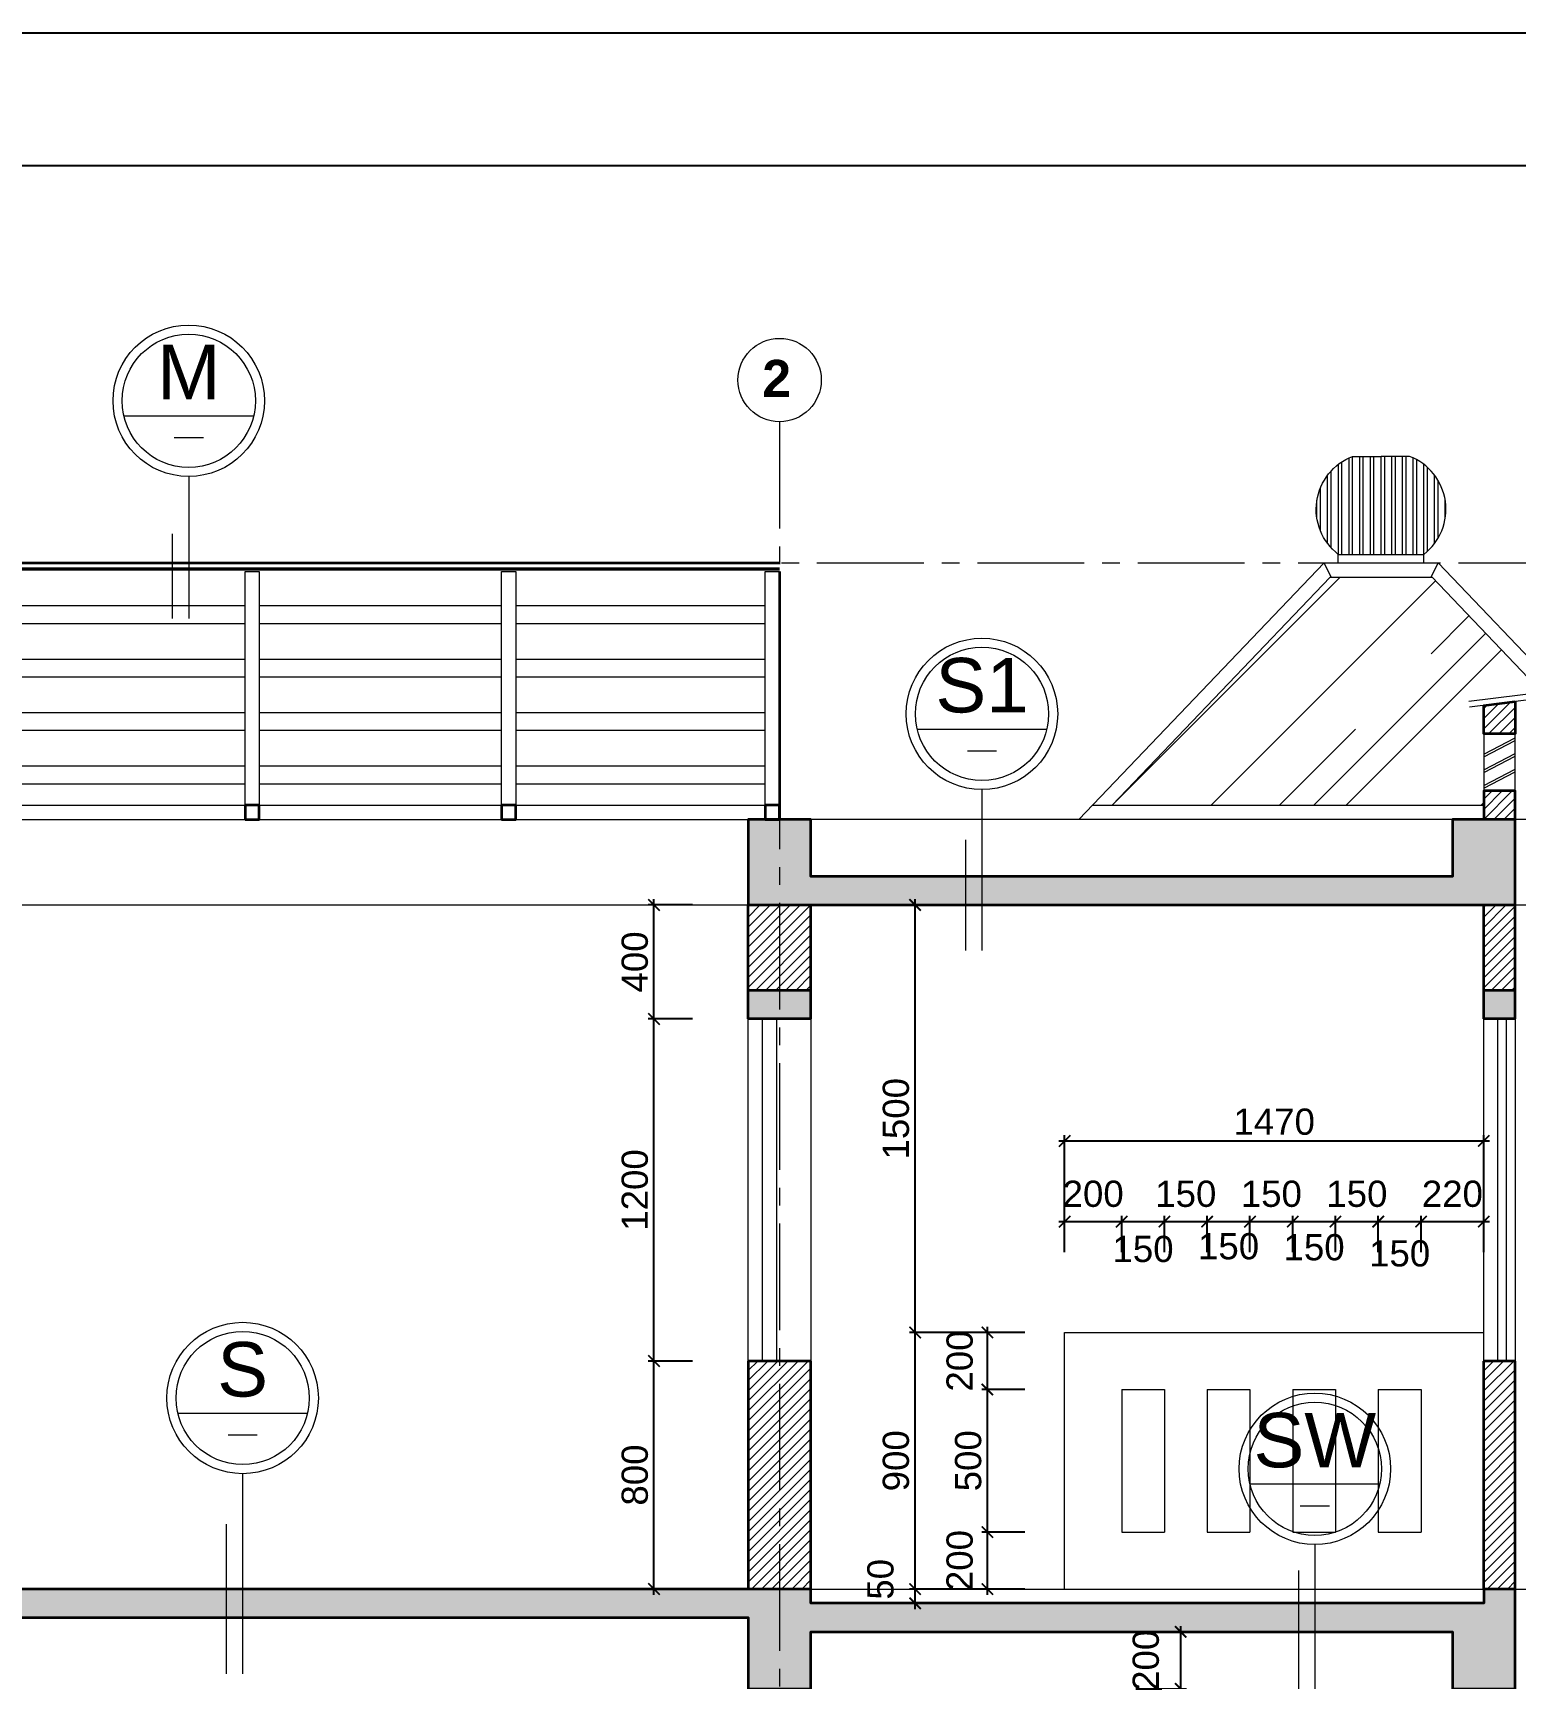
# Model space of a CAD drawing. Header units: millimetres. Extents: x 522695 to 636011, y 461124 to 505319.
# Drawn here: x 624598 to 629798, y 490066 to 495838 of the extents above; entities that cross this region are included whole.
import ezdxf
from ezdxf.enums import TextEntityAlignment as Align

# ---------------------------------------------------------------- set-up
doc = ezdxf.new("R2010")
doc.units = ezdxf.units.MM
doc.header["$LTSCALE"] = 500
doc.header["$MEASUREMENT"] = 0
doc.linetypes.add('CENTER2', pattern=[1.125, 0.75, -0.125, 0.125, -0.125])
doc.layers.get('0').update_dxf_attribs({"linetype": 'CONTINUOUS'})
doc.layers.get('DEFPOINTS').update_dxf_attribs({"color": 250, "linetype": 'CONTINUOUS'})
for name, color, linetype, lineweight in [('DH_CAT', 3, 'CONTINUOUS', 35), ('DH_HATCH', 250, 'CONTINUOUS', 5), ('DH_KTHUOC', 8, 'CONTINUOUS', 5), ('DH_NETMANH', 9, 'CONTINUOUS', 5), ('DH_NOITHAT', 252, 'CONTINUOUS', 9), ('DH_TEXT', 4, 'CONTINUOUS', 13), ('DH_THAY', 4, 'CONTINUOUS', 13), ('DH_TRUC', 251, 'CENTER2', 5)]:
    doc.layers.add(name, color=color, linetype=linetype, lineweight=lineweight)
doc.layers.add('IN', color=5, linetype='CONTINUOUS')
doc.styles.add('arial', font='arial.ttf')
doc.styles.add('DH_ARIAL_B', font='arialbd.ttf')
doc.styles.add('DH_KITHUOC', font='arial.ttf')
doc.dimstyles.new('DH_100s', dxfattribs={"dimtxt": 230, "dimasz": 100, "dimexe": 50, "dimexo": 0, "dimgap": 50, "dimtad": 1, "dimdec": 0, "dimzin": 0, "dimdsep": 46, "dimtxsty": 'DH_KITHUOC', "dimblk1": 'ARCHTICK', "dimblk2": 'ARCHTICK', "dimsah": 1, "dimcen": 90, "dimdle": 50, "dimclrd": 8, "dimclre": 8, "dimclrt": 4, "dimadec": 0, "dimazin": 0, "dimtfac": 100, "dimtdec": 0, "dimtofl": 0, "dimtmove": 2, "dimatfit": 3, "dimldrblk": 'ARCHTICK', "dimfxl": 1, "dimtolj": 2, "dimtzin": 0, "dimarcsym": 0})

# ---------------------------------------------------------------- blocks, each defined once
blk = doc.blocks.new('KHUNGTEN_A3')
at = {"color": 3}
blk.add_lwpolyline([(0, 14850), (21000, 14850), (21000, 0), (0, 0)], close=True, dxfattribs=at)
blk.add_lwpolyline([(379.8, 14704), (20854, 14704), (20854, 146), (379.8, 146)], close=True)
blk = doc.blocks.new('_ARCHTICK')
at = {"color": 0, "linetype": 'ByBlock', "const_width": 0.15}
blk.add_lwpolyline([(-0.5, -0.5), (0.5, 0.5)], dxfattribs=at)
blk = doc.blocks.new('*D812')
at = {"layer": 'DEFPOINTS', "color": 0, "transparency": 16777216}
for p in [(628467, 490228.4), (628624.5, 490228.4), (628467, 490028.4)]:
    blk.add_point(p, dxfattribs=at)
at = {"layer": 'DH_KTHUOC', "color": 8, "lineweight": -2, "transparency": 16777216}
for p, q in [((628467, 490228.4), (628644.5, 490228.4)), ((628624.5, 490008.4), (628624.5, 490248.4)), ((628467, 490028.4), (628644.5, 490028.4))]:
    blk.add_line(p, q, dxfattribs=at)
at = {"layer": 'DH_KTHUOC', "color": 8, "lineweight": -2, "transparency": 16777216, "xscale": 40, "yscale": 40, "zscale": 40}
for p, rotation in [((628624.5, 490228.4), 90), ((628624.5, 490028.4), 270)]:
    blk.add_blockref('_ARCHTICK', p, dxfattribs=dict(at, rotation=rotation))
at = {"layer": 'DH_KTHUOC', "color": 4, "transparency": 16777216, "insert": (628502.6, 490128.4), "char_height": 92, "attachment_point": 5, "rotation": 90, "style": 'DH_KITHUOC'}
blk.add_mtext('\\A2;200', dxfattribs=at)
blk = doc.blocks.new('*D817')
at = {"layer": 'DEFPOINTS', "color": 0, "transparency": 16777216}
for p in [(627693, 490378.4), (628078, 490378.4), (628078, 490328.4)]:
    blk.add_point(p, dxfattribs=at)
at = {"layer": 'DH_KTHUOC', "color": 8, "lineweight": -2, "transparency": 16777216}
for p, q in [((628078, 490378.4), (627673, 490378.4)), ((627693, 490308.4), (627693, 490398.4)), ((628078, 490328.4), (627673, 490328.4))]:
    blk.add_line(p, q, dxfattribs=at)
at = {"layer": 'DH_KTHUOC', "color": 8, "lineweight": -2, "transparency": 16777216, "xscale": 40, "yscale": 40, "zscale": 40}
for p, rotation in [((627693, 490378.4), 90), ((627693, 490328.4), 270)]:
    blk.add_blockref('_ARCHTICK', p, dxfattribs=dict(at, rotation=rotation))
at = {"layer": 'DH_KTHUOC', "color": 4, "transparency": 16777216, "insert": (627571.8, 490412.5), "char_height": 92, "attachment_point": 5, "rotation": 90, "style": 'DH_KITHUOC'}
blk.add_mtext('\\A2;50', dxfattribs=at)
blk = doc.blocks.new('*D818')
at = {"layer": 'DEFPOINTS', "color": 0, "transparency": 16777216}
for p in [(627693, 491278.4), (628078, 491278.4), (628078, 490378.4)]:
    blk.add_point(p, dxfattribs=at)
at = {"layer": 'DH_KTHUOC', "color": 8, "lineweight": -2, "transparency": 16777216}
for p, q in [((627693, 490358.4), (627693, 491298.4)), ((628078, 491278.4), (627673, 491278.4)), ((628078, 490378.4), (627673, 490378.4))]:
    blk.add_line(p, q, dxfattribs=at)
at = {"layer": 'DH_KTHUOC', "color": 8, "lineweight": -2, "transparency": 16777216, "xscale": 40, "yscale": 40, "zscale": 40}
for p, rotation in [((627693, 491278.4), 90), ((627693, 490378.4), 270)]:
    blk.add_blockref('_ARCHTICK', p, dxfattribs=dict(at, rotation=rotation))
at = {"layer": 'DH_KTHUOC', "color": 4, "transparency": 16777216, "insert": (627626, 490828.4), "char_height": 92, "attachment_point": 5, "rotation": 90, "style": 'DH_KITHUOC'}
blk.add_mtext('\\A2;900', dxfattribs=at)
blk = doc.blocks.new('*D819')
at = {"layer": 'DEFPOINTS', "color": 0, "transparency": 16777216}
for p in [(627693, 492778.4), (628078, 492778.4), (628078, 491278.4)]:
    blk.add_point(p, dxfattribs=at)
at = {"layer": 'DH_KTHUOC', "color": 8, "lineweight": -2, "transparency": 16777216}
for p, q in [((627693, 491258.4), (627693, 492798.4)), ((628078, 492778.4), (627673, 492778.4)), ((628078, 491278.4), (627673, 491278.4))]:
    blk.add_line(p, q, dxfattribs=at)
at = {"layer": 'DH_KTHUOC', "color": 8, "lineweight": -2, "transparency": 16777216, "xscale": 40, "yscale": 40, "zscale": 40}
for p, rotation in [((627693, 492778.4), 90), ((627693, 491278.4), 270)]:
    blk.add_blockref('_ARCHTICK', p, dxfattribs=dict(at, rotation=rotation))
at = {"layer": 'DH_KTHUOC', "color": 4, "transparency": 16777216, "insert": (627626, 492028.4), "char_height": 92, "attachment_point": 5, "rotation": 90, "style": 'DH_KITHUOC'}
blk.add_mtext('\\A2;1500', dxfattribs=at)
blk = doc.blocks.new('*D820')
at = {"layer": 'DEFPOINTS', "color": 0, "transparency": 16777216}
for p in [(626777, 491178.4), (626911.5, 491178.4), (626911.5, 490378.4)]:
    blk.add_point(p, dxfattribs=at)
at = {"layer": 'DH_KTHUOC', "color": 8, "lineweight": -2, "transparency": 16777216}
for p, q in [((626911.5, 491178.4), (626757, 491178.4)), ((626777, 490358.4), (626777, 491198.4)), ((626911.5, 490378.4), (626757, 490378.4))]:
    blk.add_line(p, q, dxfattribs=at)
at = {"layer": 'DH_KTHUOC', "color": 8, "lineweight": -2, "transparency": 16777216, "xscale": 40, "yscale": 40, "zscale": 40}
for p, rotation in [((626777, 491178.4), 90), ((626777, 490378.4), 270)]:
    blk.add_blockref('_ARCHTICK', p, dxfattribs=dict(at, rotation=rotation))
at = {"layer": 'DH_KTHUOC', "color": 4, "transparency": 16777216, "insert": (626710, 490778.4), "char_height": 92, "attachment_point": 5, "rotation": 90, "style": 'DH_KITHUOC'}
blk.add_mtext('\\A2;800', dxfattribs=at)
blk = doc.blocks.new('*D821')
at = {"layer": 'DEFPOINTS', "color": 0, "transparency": 16777216}
for p in [(626777, 492378.4), (626911.5, 492378.4), (626911.5, 491178.4)]:
    blk.add_point(p, dxfattribs=at)
at = {"layer": 'DH_KTHUOC', "color": 8, "lineweight": -2, "transparency": 16777216}
for p, q in [((626777, 491158.4), (626777, 492398.4)), ((626911.5, 492378.4), (626757, 492378.4)), ((626911.5, 491178.4), (626757, 491178.4))]:
    blk.add_line(p, q, dxfattribs=at)
at = {"layer": 'DH_KTHUOC', "color": 8, "lineweight": -2, "transparency": 16777216, "xscale": 40, "yscale": 40, "zscale": 40}
for p, rotation in [((626777, 492378.4), 90), ((626777, 491178.4), 270)]:
    blk.add_blockref('_ARCHTICK', p, dxfattribs=dict(at, rotation=rotation))
at = {"layer": 'DH_KTHUOC', "color": 4, "transparency": 16777216, "insert": (626710, 491778.4), "char_height": 92, "attachment_point": 5, "rotation": 90, "style": 'DH_KITHUOC'}
blk.add_mtext('\\A2;1200', dxfattribs=at)
blk = doc.blocks.new('*D822')
at = {"layer": 'DEFPOINTS', "color": 0, "transparency": 16777216}
for p in [(626777, 492778.4), (626911.5, 492778.4), (626911.5, 492378.4)]:
    blk.add_point(p, dxfattribs=at)
at = {"layer": 'DH_KTHUOC', "color": 8, "lineweight": -2, "transparency": 16777216}
for p, q in [((626777, 492358.4), (626777, 492798.4)), ((626911.5, 492778.4), (626757, 492778.4)), ((626911.5, 492378.4), (626757, 492378.4))]:
    blk.add_line(p, q, dxfattribs=at)
at = {"layer": 'DH_KTHUOC', "color": 8, "lineweight": -2, "transparency": 16777216, "xscale": 40, "yscale": 40, "zscale": 40}
for p, rotation in [((626777, 492778.4), 90), ((626777, 492378.4), 270)]:
    blk.add_blockref('_ARCHTICK', p, dxfattribs=dict(at, rotation=rotation))
at = {"layer": 'DH_KTHUOC', "color": 4, "transparency": 16777216, "insert": (626710, 492578.4), "char_height": 92, "attachment_point": 5, "rotation": 90, "style": 'DH_KITHUOC'}
blk.add_mtext('\\A2;400', dxfattribs=at)
blk = doc.blocks.new('*D823')
at = {"layer": 'DEFPOINTS', "color": 0, "transparency": 16777216}
for p in [(627946.5, 490578.4), (628078, 490578.4), (628078, 490378.4)]:
    blk.add_point(p, dxfattribs=at)
at = {"layer": 'DH_KTHUOC', "color": 8, "lineweight": -2, "transparency": 16777216}
for p, q in [((627946.5, 490358.4), (627946.5, 490598.4)), ((628078, 490578.4), (627926.5, 490578.4)), ((628078, 490378.4), (627926.5, 490378.4))]:
    blk.add_line(p, q, dxfattribs=at)
at = {"layer": 'DH_KTHUOC', "color": 8, "lineweight": -2, "transparency": 16777216, "xscale": 40, "yscale": 40, "zscale": 40}
for p, rotation in [((627946.5, 490578.4), 90), ((627946.5, 490378.4), 270)]:
    blk.add_blockref('_ARCHTICK', p, dxfattribs=dict(at, rotation=rotation))
at = {"layer": 'DH_KTHUOC', "color": 4, "transparency": 16777216, "insert": (627849.5, 490478.4), "char_height": 92, "attachment_point": 5, "rotation": 90, "style": 'DH_KITHUOC'}
blk.add_mtext('\\A2;200', dxfattribs=at)
blk = doc.blocks.new('*D824')
at = {"layer": 'DEFPOINTS', "color": 0, "transparency": 16777216}
for p in [(627946.5, 491078.4), (628078, 491078.4), (628078, 490578.4)]:
    blk.add_point(p, dxfattribs=at)
at = {"layer": 'DH_KTHUOC', "color": 8, "lineweight": -2, "transparency": 16777216}
for p, q in [((628078, 491078.4), (627926.5, 491078.4)), ((627946.5, 490558.4), (627946.5, 491098.4)), ((628078, 490578.4), (627926.5, 490578.4))]:
    blk.add_line(p, q, dxfattribs=at)
at = {"layer": 'DH_KTHUOC', "color": 8, "lineweight": -2, "transparency": 16777216, "xscale": 40, "yscale": 40, "zscale": 40}
for p, rotation in [((627946.5, 491078.4), 90), ((627946.5, 490578.4), 270)]:
    blk.add_blockref('_ARCHTICK', p, dxfattribs=dict(at, rotation=rotation))
at = {"layer": 'DH_KTHUOC', "color": 4, "transparency": 16777216, "insert": (627879.5, 490828.4), "char_height": 92, "attachment_point": 5, "rotation": 90, "style": 'DH_KITHUOC'}
blk.add_mtext('\\A2;500', dxfattribs=at)
blk = doc.blocks.new('*D825')
at = {"layer": 'DEFPOINTS', "color": 0, "transparency": 16777216}
for p in [(627946.5, 491278.4), (628078, 491278.4), (628078, 491078.4)]:
    blk.add_point(p, dxfattribs=at)
at = {"layer": 'DH_KTHUOC', "color": 8, "lineweight": -2, "transparency": 16777216}
for p, q in [((627946.5, 491058.4), (627946.5, 491298.4)), ((628078, 491278.4), (627926.5, 491278.4)), ((628078, 491078.4), (627926.5, 491078.4))]:
    blk.add_line(p, q, dxfattribs=at)
at = {"layer": 'DH_KTHUOC', "color": 8, "lineweight": -2, "transparency": 16777216, "xscale": 40, "yscale": 40, "zscale": 40}
for p, rotation in [((627946.5, 491278.4), 90), ((627946.5, 491078.4), 270)]:
    blk.add_blockref('_ARCHTICK', p, dxfattribs=dict(at, rotation=rotation))
at = {"layer": 'DH_KTHUOC', "color": 4, "transparency": 16777216, "insert": (627849.5, 491178.4), "char_height": 92, "attachment_point": 5, "rotation": 90, "style": 'DH_KITHUOC'}
blk.add_mtext('\\A2;200', dxfattribs=at)
blk = doc.blocks.new('*D826')
at = {"layer": 'DEFPOINTS', "color": 0, "transparency": 16777216}
for p in [(629687.5, 491950.5), (628217.5, 491560.5), (629687.5, 491560.5)]:
    blk.add_point(p, dxfattribs=at)
at = {"layer": 'DH_KTHUOC', "color": 8, "lineweight": -2, "transparency": 16777216}
for p, q in [((628197.5, 491950.5), (629707.5, 491950.5)), ((628217.5, 491560.5), (628217.5, 491970.5)), ((629687.5, 491560.5), (629687.5, 491970.5))]:
    blk.add_line(p, q, dxfattribs=at)
at = {"layer": 'DH_KTHUOC', "color": 8, "lineweight": -2, "transparency": 16777216, "xscale": 40, "yscale": 40, "zscale": 40, "rotation": 180}
blk.add_blockref('_ARCHTICK', (628217.5, 491950.5), dxfattribs=at)
at = {"layer": 'DH_KTHUOC', "color": 8, "lineweight": -2, "transparency": 16777216, "xscale": 40, "yscale": 40, "zscale": 40}
blk.add_blockref('_ARCHTICK', (629687.5, 491950.5), dxfattribs=at)
at = {"layer": 'DH_KTHUOC', "color": 4, "transparency": 16777216, "insert": (628952.5, 492017.5), "char_height": 92, "attachment_point": 5, "style": 'DH_KITHUOC'}
blk.add_mtext('\\A2;1470', dxfattribs=at)
blk = doc.blocks.new('*D827')
at = {"layer": 'DEFPOINTS', "color": 0, "transparency": 16777216}
for p in [(628417.5, 491667.5), (628217.5, 491560.5), (628417.5, 491560.5)]:
    blk.add_point(p, dxfattribs=at)
at = {"layer": 'DH_KTHUOC', "color": 8, "lineweight": -2, "transparency": 16777216}
for p, q in [((628197.5, 491667.5), (628437.5, 491667.5)), ((628217.5, 491560.5), (628217.5, 491687.5)), ((628417.5, 491560.5), (628417.5, 491687.5))]:
    blk.add_line(p, q, dxfattribs=at)
at = {"layer": 'DH_KTHUOC', "color": 8, "lineweight": -2, "transparency": 16777216, "xscale": 40, "yscale": 40, "zscale": 40, "rotation": 180}
blk.add_blockref('_ARCHTICK', (628217.5, 491667.5), dxfattribs=at)
at = {"layer": 'DH_KTHUOC', "color": 8, "lineweight": -2, "transparency": 16777216, "xscale": 40, "yscale": 40, "zscale": 40}
blk.add_blockref('_ARCHTICK', (628417.5, 491667.5), dxfattribs=at)
at = {"layer": 'DH_KTHUOC', "color": 4, "transparency": 16777216, "insert": (628317.5, 491764.5), "char_height": 92, "attachment_point": 5, "style": 'DH_KITHUOC'}
blk.add_mtext('\\A2;200', dxfattribs=at)
blk = doc.blocks.new('*D828')
at = {"layer": 'DEFPOINTS', "color": 0, "transparency": 16777216}
for p in [(628567.5, 491667.5), (628417.5, 491560.5), (628567.5, 491560.5)]:
    blk.add_point(p, dxfattribs=at)
at = {"layer": 'DH_KTHUOC', "color": 8, "lineweight": -2, "transparency": 16777216}
for p, q in [((628397.5, 491667.5), (628587.5, 491667.5)), ((628417.5, 491560.5), (628417.5, 491687.5)), ((628567.5, 491560.5), (628567.5, 491687.5))]:
    blk.add_line(p, q, dxfattribs=at)
at = {"layer": 'DH_KTHUOC', "color": 8, "lineweight": -2, "transparency": 16777216, "xscale": 40, "yscale": 40, "zscale": 40, "rotation": 180}
blk.add_blockref('_ARCHTICK', (628417.5, 491667.5), dxfattribs=at)
at = {"layer": 'DH_KTHUOC', "color": 8, "lineweight": -2, "transparency": 16777216, "xscale": 40, "yscale": 40, "zscale": 40}
blk.add_blockref('_ARCHTICK', (628567.5, 491667.5), dxfattribs=at)
at = {"layer": 'DH_KTHUOC', "color": 4, "transparency": 16777216, "insert": (628492.5, 491571), "char_height": 92, "attachment_point": 5, "style": 'DH_KITHUOC'}
blk.add_mtext('\\A2;150', dxfattribs=at)
blk = doc.blocks.new('*D829')
at = {"layer": 'DEFPOINTS', "color": 0, "transparency": 16777216}
for p in [(628717.5, 491667.5), (628567.5, 491560.5), (628717.5, 491560.5)]:
    blk.add_point(p, dxfattribs=at)
at = {"layer": 'DH_KTHUOC', "color": 8, "lineweight": -2, "transparency": 16777216}
for p, q in [((628547.5, 491667.5), (628737.5, 491667.5)), ((628567.5, 491560.5), (628567.5, 491687.5)), ((628717.5, 491560.5), (628717.5, 491687.5))]:
    blk.add_line(p, q, dxfattribs=at)
at = {"layer": 'DH_KTHUOC', "color": 8, "lineweight": -2, "transparency": 16777216, "xscale": 40, "yscale": 40, "zscale": 40, "rotation": 180}
blk.add_blockref('_ARCHTICK', (628567.5, 491667.5), dxfattribs=at)
at = {"layer": 'DH_KTHUOC', "color": 8, "lineweight": -2, "transparency": 16777216, "xscale": 40, "yscale": 40, "zscale": 40}
blk.add_blockref('_ARCHTICK', (628717.5, 491667.5), dxfattribs=at)
at = {"layer": 'DH_KTHUOC', "color": 4, "transparency": 16777216, "insert": (628642.5, 491764.5), "char_height": 92, "attachment_point": 5, "style": 'DH_KITHUOC'}
blk.add_mtext('\\A2;150', dxfattribs=at)
blk = doc.blocks.new('*D830')
at = {"layer": 'DEFPOINTS', "color": 0, "transparency": 16777216}
for p in [(628867.5, 491667.5), (628717.5, 491560.5), (628867.5, 491560.5)]:
    blk.add_point(p, dxfattribs=at)
at = {"layer": 'DH_KTHUOC', "color": 8, "lineweight": -2, "transparency": 16777216}
for p, q in [((628697.5, 491667.5), (628887.5, 491667.5)), ((628717.5, 491560.5), (628717.5, 491687.5)), ((628867.5, 491560.5), (628867.5, 491687.5))]:
    blk.add_line(p, q, dxfattribs=at)
at = {"layer": 'DH_KTHUOC', "color": 8, "lineweight": -2, "transparency": 16777216, "xscale": 40, "yscale": 40, "zscale": 40, "rotation": 180}
blk.add_blockref('_ARCHTICK', (628717.5, 491667.5), dxfattribs=at)
at = {"layer": 'DH_KTHUOC', "color": 8, "lineweight": -2, "transparency": 16777216, "xscale": 40, "yscale": 40, "zscale": 40}
blk.add_blockref('_ARCHTICK', (628867.5, 491667.5), dxfattribs=at)
at = {"layer": 'DH_KTHUOC', "color": 4, "transparency": 16777216, "insert": (628792.5, 491580.5), "char_height": 92, "attachment_point": 5, "style": 'DH_KITHUOC'}
blk.add_mtext('\\A2;150', dxfattribs=at)
blk = doc.blocks.new('*D831')
at = {"layer": 'DEFPOINTS', "color": 0, "transparency": 16777216}
for p in [(629017.5, 491667.5), (628867.5, 491560.5), (629017.5, 491560.5)]:
    blk.add_point(p, dxfattribs=at)
at = {"layer": 'DH_KTHUOC', "color": 8, "lineweight": -2, "transparency": 16777216}
for p, q in [((628847.5, 491667.5), (629037.5, 491667.5)), ((628867.5, 491560.5), (628867.5, 491687.5)), ((629017.5, 491560.5), (629017.5, 491687.5))]:
    blk.add_line(p, q, dxfattribs=at)
at = {"layer": 'DH_KTHUOC', "color": 8, "lineweight": -2, "transparency": 16777216, "xscale": 40, "yscale": 40, "zscale": 40, "rotation": 180}
blk.add_blockref('_ARCHTICK', (628867.5, 491667.5), dxfattribs=at)
at = {"layer": 'DH_KTHUOC', "color": 8, "lineweight": -2, "transparency": 16777216, "xscale": 40, "yscale": 40, "zscale": 40}
blk.add_blockref('_ARCHTICK', (629017.5, 491667.5), dxfattribs=at)
at = {"layer": 'DH_KTHUOC', "color": 4, "transparency": 16777216, "insert": (628942.5, 491764.5), "char_height": 92, "attachment_point": 5, "style": 'DH_KITHUOC'}
blk.add_mtext('\\A2;150', dxfattribs=at)
blk = doc.blocks.new('*D832')
at = {"layer": 'DEFPOINTS', "color": 0, "transparency": 16777216}
for p in [(629167.5, 491667.5), (629017.5, 491560.5), (629167.5, 491560.5)]:
    blk.add_point(p, dxfattribs=at)
at = {"layer": 'DH_KTHUOC', "color": 8, "lineweight": -2, "transparency": 16777216}
for p, q in [((628997.5, 491667.5), (629187.5, 491667.5)), ((629017.5, 491560.5), (629017.5, 491687.5)), ((629167.5, 491560.5), (629167.5, 491687.5))]:
    blk.add_line(p, q, dxfattribs=at)
at = {"layer": 'DH_KTHUOC', "color": 8, "lineweight": -2, "transparency": 16777216, "xscale": 40, "yscale": 40, "zscale": 40, "rotation": 180}
blk.add_blockref('_ARCHTICK', (629017.5, 491667.5), dxfattribs=at)
at = {"layer": 'DH_KTHUOC', "color": 8, "lineweight": -2, "transparency": 16777216, "xscale": 40, "yscale": 40, "zscale": 40}
blk.add_blockref('_ARCHTICK', (629167.5, 491667.5), dxfattribs=at)
at = {"layer": 'DH_KTHUOC', "color": 4, "transparency": 16777216, "insert": (629092.5, 491577), "char_height": 92, "attachment_point": 5, "style": 'DH_KITHUOC'}
blk.add_mtext('\\A2;150', dxfattribs=at)
blk = doc.blocks.new('*D833')
at = {"layer": 'DEFPOINTS', "color": 0, "transparency": 16777216}
for p in [(629317.5, 491667.5), (629167.5, 491560.5), (629317.5, 491560.5)]:
    blk.add_point(p, dxfattribs=at)
at = {"layer": 'DH_KTHUOC', "color": 8, "lineweight": -2, "transparency": 16777216}
for p, q in [((629147.5, 491667.5), (629337.5, 491667.5)), ((629167.5, 491560.5), (629167.5, 491687.5)), ((629317.5, 491560.5), (629317.5, 491687.5))]:
    blk.add_line(p, q, dxfattribs=at)
at = {"layer": 'DH_KTHUOC', "color": 8, "lineweight": -2, "transparency": 16777216, "xscale": 40, "yscale": 40, "zscale": 40, "rotation": 180}
blk.add_blockref('_ARCHTICK', (629167.5, 491667.5), dxfattribs=at)
at = {"layer": 'DH_KTHUOC', "color": 8, "lineweight": -2, "transparency": 16777216, "xscale": 40, "yscale": 40, "zscale": 40}
blk.add_blockref('_ARCHTICK', (629317.5, 491667.5), dxfattribs=at)
at = {"layer": 'DH_KTHUOC', "color": 4, "transparency": 16777216, "insert": (629242.5, 491764.5), "char_height": 92, "attachment_point": 5, "style": 'DH_KITHUOC'}
blk.add_mtext('\\A2;150', dxfattribs=at)
blk = doc.blocks.new('*D834')
at = {"layer": 'DEFPOINTS', "color": 0, "transparency": 16777216}
for p in [(629467.5, 491667.5), (629317.5, 491560.5), (629467.5, 491560.5)]:
    blk.add_point(p, dxfattribs=at)
at = {"layer": 'DH_KTHUOC', "color": 8, "lineweight": -2, "transparency": 16777216}
for p, q in [((629297.5, 491667.5), (629487.5, 491667.5)), ((629317.5, 491560.5), (629317.5, 491687.5)), ((629467.5, 491560.5), (629467.5, 491687.5))]:
    blk.add_line(p, q, dxfattribs=at)
at = {"layer": 'DH_KTHUOC', "color": 8, "lineweight": -2, "transparency": 16777216, "xscale": 40, "yscale": 40, "zscale": 40, "rotation": 180}
blk.add_blockref('_ARCHTICK', (629317.5, 491667.5), dxfattribs=at)
at = {"layer": 'DH_KTHUOC', "color": 8, "lineweight": -2, "transparency": 16777216, "xscale": 40, "yscale": 40, "zscale": 40}
blk.add_blockref('_ARCHTICK', (629467.5, 491667.5), dxfattribs=at)
at = {"layer": 'DH_KTHUOC', "color": 4, "transparency": 16777216, "insert": (629392.5, 491555.5), "char_height": 92, "attachment_point": 5, "style": 'DH_KITHUOC'}
blk.add_mtext('\\A2;150', dxfattribs=at)
blk = doc.blocks.new('*D835')
at = {"layer": 'DEFPOINTS', "color": 0, "transparency": 16777216}
for p in [(629687.5, 491667.5), (629467.5, 491560.5), (629687.5, 491560.5)]:
    blk.add_point(p, dxfattribs=at)
at = {"layer": 'DH_KTHUOC', "color": 8, "lineweight": -2, "transparency": 16777216}
for p, q in [((629447.5, 491667.5), (629707.5, 491667.5)), ((629467.5, 491560.5), (629467.5, 491687.5)), ((629687.5, 491560.5), (629687.5, 491687.5))]:
    blk.add_line(p, q, dxfattribs=at)
at = {"layer": 'DH_KTHUOC', "color": 8, "lineweight": -2, "transparency": 16777216, "xscale": 40, "yscale": 40, "zscale": 40, "rotation": 180}
blk.add_blockref('_ARCHTICK', (629467.5, 491667.5), dxfattribs=at)
at = {"layer": 'DH_KTHUOC', "color": 8, "lineweight": -2, "transparency": 16777216, "xscale": 40, "yscale": 40, "zscale": 40}
blk.add_blockref('_ARCHTICK', (629687.5, 491667.5), dxfattribs=at)
at = {"layer": 'DH_KTHUOC', "color": 4, "transparency": 16777216, "insert": (629577.5, 491764.5), "char_height": 92, "attachment_point": 5, "style": 'DH_KITHUOC'}
blk.add_mtext('\\A2;220', dxfattribs=at)
blk = doc.blocks.new('*U716')
at = {"color": 3}
blk.add_line((-48.3, 128.3), (48.3, 128.3), dxfattribs=at)
for points in [[(-214.2, 200), (214.2, 200)], [(0, 0), (0, -660.2)]]:
    blk.add_lwpolyline(points)
blk.add_lwpolyline([(-54.3, -166.1), (-54.3, -660.2)], dxfattribs=at)
blk.add_circle((0, 250), 250)
at = {"color": 250}
blk.add_circle((0, 250), 220, dxfattribs=at)
at = {"style": 'arial'}
blk.add_attdef('KH-CAT', text='', height=180, dxfattribs=at).set_placement((0, 200.8), align=Align.BOTTOM_CENTER)
blk = doc.blocks.new('*U718')
at = {"color": 3}
blk.add_line((-48.3, 128.3), (48.3, 128.3), dxfattribs=at)
for points in [[(-214.2, 200), (214.2, 200)], [(0, 0), (0, -477.6)]]:
    blk.add_lwpolyline(points)
blk.add_lwpolyline([(-54.3, -86.1), (-54.3, -477.6)], dxfattribs=at)
blk.add_circle((0, 250), 250)
at = {"color": 250}
blk.add_circle((0, 250), 220, dxfattribs=at)
at = {"style": 'arial'}
blk.add_attdef('KH-CAT', text='', height=180, dxfattribs=at).set_placement((0, 200.8), align=Align.BOTTOM_CENTER)
blk = doc.blocks.new('*U845')
at = {"color": 3}
blk.add_line((-48.3, 128.3), (48.3, 128.3), dxfattribs=at)
for points in [[(-214.2, 200), (214.2, 200)], [(0, 0), (0, -469.2)]]:
    blk.add_lwpolyline(points)
blk.add_lwpolyline([(-54.3, -189.2), (-54.3, -469.2)], dxfattribs=at)
blk.add_circle((0, 250), 250)
at = {"color": 250}
blk.add_circle((0, 250), 220, dxfattribs=at)
at = {"style": 'arial'}
blk.add_attdef('KH-CAT', text='', height=180, dxfattribs=at).set_placement((0, 200.8), align=Align.BOTTOM_CENTER)
blk = doc.blocks.new('*U721')
at = {"color": 3}
blk.add_line((-48.3, 128.3), (48.3, 128.3), dxfattribs=at)
for points in [[(-214.2, 200), (214.2, 200)], [(0, 0), (0, -530.8)]]:
    blk.add_lwpolyline(points)
blk.add_lwpolyline([(-54.3, -166.1), (-54.3, -530.8)], dxfattribs=at)
blk.add_circle((0, 250), 250)
at = {"color": 250}
blk.add_circle((0, 250), 220, dxfattribs=at)
at = {"style": 'arial'}
blk.add_attdef('KH-CAT', text='', height=180, dxfattribs=at).set_placement((0, 200.8), align=Align.BOTTOM_CENTER)

msp = doc.modelspace()

# ---------------------------------------------------------------- hatches: boundary and pattern name
at = {"layer": 'DH_HATCH'}
h = msp.add_hatch(dxfattribs=at)
h.set_pattern_fill('ANSI32', color=256, scale=100, angle=135, style=0)
h.set_pattern_definition([(90, (629477.542, 494008.39), (-37.5, 2e-14), []), (90, (629490.042, 494020.89), (-37.5, 2e-14), [])])
h.paths.add_polyline_path([(629427.5, 494352), (629327.5, 494352), (629227.5, 494352, 0.585197), (629177.5, 494008.4), (629477.5, 494008.4, 0.585197)])
h = msp.add_hatch(dxfattribs=at)
h.set_pattern_fill('ANSI32', color=256, scale=500, angle=315, style=0)
h.set_pattern_definition([(0, (622577.9, 493078.39), (6e-14, 187.5), []), (0, (622640.4, 493015.89), (6e-14, 187.5), [])])
h.paths.add_polyline_path([(623517.5, 493435.9), (622577.9, 493165.5), (622577.9, 493078.4), (623517.5, 493078.4)])
h.paths.add_polyline_path([(624442.5, 493948.4), (624492.5, 493948.4), (624492.5, 493078.4), (625342.5, 493078.4), (625342.5, 493948.4), (625392.5, 493948.4), (625392.5, 493078.4), (626242.5, 493078.4), (626242.5, 493948.4), (626292.5, 493948.4), (626292.5, 493078.4), (627107.5, 493078.4), (627167.5, 493078.4), (627167.5, 493948.4), (627217.5, 493948.4), (627217.5, 493958.4), (623517.5, 493958.4), (623517.5, 493948.4), (623567.5, 493948.4), (623567.5, 493078.4), (624442.5, 493078.4)])
h = msp.add_hatch(dxfattribs=at)
h.set_pattern_fill('AR-RROOF', color=256, scale=500, angle=45, style=0)
h.set_pattern_definition([(45, (628384.5, 493128.4), (424.26, 1131.37), [7500, -1000, 2500, -500]), (45, (628677.9, 493775.4), (-823.78, 116.67), [1500, -165, 3000, -375]), (45, (628260.73, 493605.7), (1601.6, 2075.36), [4000, -700, 2000, -500])])
h.paths.add_polyline_path([(629687.5, 493128.4), (629687.5, 493378.4), (629797.5, 493378.4), (629797.5, 493492), (629909.9, 493505.8), (629506.2, 493928.4), (629148.9, 493928.4), (628384.5, 493128.4)])
h = msp.add_hatch(dxfattribs=at)
h.set_pattern_fill('ANSI31', color=256, scale=200, style=0)
h.set_pattern_definition([(45, (629687.542, 493078.389), (-17.6777, 17.6777), [])])
h.paths.add_polyline_path([(629797.5, 493492), (629687.5, 493478.4), (629687.5, 493378.4), (629797.5, 493378.4)])
h.paths.add_polyline_path([(629797.5, 493178.4), (629687.5, 493178.4), (629687.5, 493078.4), (629797.5, 493078.4)])
h.paths.add_polyline_path([(630497.5, 493578.4), (630387.5, 493564.8), (630387.5, 493378.4), (630497.5, 493378.4)])
h.paths.add_polyline_path([(630497.5, 493178.4), (630387.5, 493178.4), (630387.5, 493078.4), (630497.5, 493078.4)])
h = msp.add_hatch(dxfattribs=at)
h.set_pattern_fill('CHAU-01', color=256, scale=10, style=0, pattern_type=2)
h.set_pattern_definition([(50, (627107.54, 492778.39), (71.726, -6.2752), [7.5, -82.5]), (355, (627107.54, 492778.39), (-13.8751, 75.2192), [6, -66]), (100.4514, (627113.52, 492777.866), (57.851, 68.944), [6.374, -70.1142]), (46.1842, (627107.54, 492798.39), (106.724, -16.552), [11.25, -123.75]), (96.6356, (627116.44, 492797.01), (93.4663, 97.4118), [9.561, -105.1713]), (351.1842, (627107.54, 492798.39), (93.4662, 97.412), [9, -99]), (21, (627117.54, 492793.39), (59.6907, -40.2619), [7.5, -82.5]), (326, (627117.54, 492793.39), (24.3315, 72.515), [6, -66]), (71.4514, (627122.52, 492790.034), (84.0223, 32.253), [6.374, -70.1142]), (37.5, (627107.542, 492778.389), (1.21599, 33.28939), [0, -65.2, 0, -67, 0, -66.25]), (7.5, (627107.542, 492778.39), (26.30695, 39.44117), [0, -38.2, 0, -63.7, 0, -25.25]), (327.5, (627085.242, 492778.39), (53.38224, -2.25549), [0, -25, 0, -78, 0, -103.5]), (317.5, (627075.242, 492778.39), (58.3186, 10.0105), [0, -32.5, 0, -51.8, 0, -73.5]), (45, (627107.542, 492778.39), (-30.05204, 30.05204), []), (45, (627107.542, 492790.64), (-30.05204, 30.05204), [])])
h.paths.add_polyline_path([(629797.5, 492778.4), (629797.5, 493078.4), (629577.5, 493078.4), (629577.5, 492878.4), (627327.5, 492878.4), (627327.5, 493078.4), (627107.5, 493078.4), (627107.5, 492778.4)])
h.paths.add_polyline_path([(630387.5, 492778.4), (630607.5, 492778.4), (630607.5, 493078.4), (630387.5, 493078.4)])
h = msp.add_hatch(dxfattribs=at)
h.set_pattern_fill('ANSI31', color=256, scale=200, style=0)
h.set_pattern_definition([(45, (622557.902, 490378.389), (-17.67767, 17.67767), [])])
h.paths.add_polyline_path([(622777.9, 491278.4), (622557.9, 491278.4), (622557.9, 491078.4), (622777.9, 491078.4)])
h.paths.add_polyline_path([(622777.9, 490678.4), (622557.9, 490678.4), (622557.9, 490378.4), (622777.9, 490378.4)])
h.paths.add_polyline_path([(627217.5, 491178.4), (627107.5, 491178.4), (627107.5, 490378.4), (627217.5, 490378.4)])
h.paths.add_polyline_path([(627327.5, 491178.4), (627217.5, 491178.4), (627217.5, 490378.4), (627327.5, 490378.4)])
h.paths.add_polyline_path([(627327.5, 492778.4), (627217.5, 492778.4), (627217.5, 492478.4), (627327.5, 492478.4)])
h.paths.add_polyline_path([(627217.5, 492778.4), (627107.5, 492778.4), (627107.5, 492478.4), (627217.5, 492478.4)])
h.paths.add_polyline_path([(629797.5, 492778.4), (629687.5, 492778.4), (629687.5, 492478.4), (629797.5, 492478.4)])
h.paths.add_polyline_path([(629797.5, 491178.4), (629687.5, 491178.4), (629687.5, 490378.4), (629797.5, 490378.4)])
h.paths.add_polyline_path([(630607.5, 492778.4), (630497.5, 492778.4), (630497.5, 490378.4), (630607.5, 490378.4)])
h = msp.add_hatch(dxfattribs=at)
h.set_pattern_fill('CHAU-01', color=256, scale=10, style=0, pattern_type=2)
h.set_pattern_definition([(50, (636900.906, 479174.38), (71.72602, -6.27521), [7.5, -82.5]), (355, (636900.906, 479174.38), (-13.87513, 75.2192), [6, -66]), (100.4514, (636906.88, 479173.86), (57.85094, 68.94395), [6.37402, -70.1142]), (46.1842, (636900.91, 479194.38), (106.7241, -16.5519), [11.25, -123.75]), (96.6356, (636909.8, 479193), (93.4663, 97.4118), [9.561, -105.1713]), (351.1842, (636900.91, 479194.38), (93.4662, 97.41186), [9, -99]), (21, (636910.906, 479189.38), (59.6907, -40.26189), [7.5, -82.5]), (326, (636910.906, 479189.38), (24.33153, 72.515), [6, -66]), (71.4514, (636915.88, 479186.03), (84.02226, 32.25305), [6.37402, -70.1142]), (37.5, (636900.906, 479174.382), (1.215986, 33.289385), [0, -65.2, 0, -67, 0, -66.25]), (7.5, (636900.906, 479174.382), (26.30695, 39.44117), [0, -38.2, 0, -63.7, 0, -25.25]), (327.5, (636878.606, 479174.382), (53.382244, -2.255487), [0, -25, 0, -78, 0, -103.5]), (317.5, (636868.606, 479174.38), (58.31862, 10.0105), [0, -32.5, 0, -51.8, 0, -73.5]), (45, (636900.906, 479174.382), (-30.05204, 30.05204), []), (45, (636900.906, 479186.632), (-30.05204, 30.05204), [])])
h.paths.add_polyline_path([(627217.5, 492478.4), (627107.5, 492478.4), (627107.5, 492378.4), (627217.5, 492378.4)])
h.paths.add_polyline_path([(627327.5, 492478.4), (627217.5, 492478.4), (627217.5, 492378.4), (627327.5, 492378.4)])
h.paths.add_polyline_path([(629797.5, 492478.4), (629687.5, 492478.4), (629687.5, 492378.4), (629797.5, 492378.4)])
h = msp.add_hatch(dxfattribs=at)
h.set_pattern_fill('CHAU-01', color=256, scale=10, style=0, pattern_type=2)
h.set_pattern_definition([(50, (622557.9, 490028.39), (71.726, -6.2752), [7.5, -82.5]), (355, (622557.9, 490028.39), (-13.8751, 75.2192), [6, -66]), (100.4514, (622563.88, 490027.866), (57.85094, 68.94395), [6.374, -70.1142]), (46.1842, (622557.9, 490048.39), (106.7241, -16.5519), [11.25, -123.75]), (96.6356, (622566.8, 490047.01), (93.4663, 97.4118), [9.561, -105.1713]), (351.1842, (622557.9, 490048.39), (93.4662, 97.4119), [9, -99]), (21, (622567.9, 490043.39), (59.6907, -40.2619), [7.5, -82.5]), (326, (622567.9, 490043.39), (24.3315, 72.515), [6, -66]), (71.4514, (622572.876, 490040.034), (84.02226, 32.25305), [6.374, -70.1142]), (37.5, (622557.902, 490028.389), (1.215986, 33.289385), [0, -65.2, 0, -67, 0, -66.25]), (7.5, (622557.902, 490028.39), (26.30695, 39.44117), [0, -38.2, 0, -63.7, 0, -25.25]), (327.5, (622535.602, 490028.39), (53.38224, -2.25549), [0, -25, 0, -78, 0, -103.5]), (317.5, (622525.6, 490028.39), (58.31862, 10.0105), [0, -32.5, 0, -51.8, 0, -73.5]), (45, (622557.9, 490028.39), (-30.05204, 30.05204), []), (45, (622557.9, 490040.64), (-30.05204, 30.05204), [])])
h.paths.add_polyline_path([(622557.9, 490378.4), (622557.9, 490028.4), (622777.9, 490028.4), (622777.9, 490278.4), (623407.5, 490278.4), (623407.5, 490028.4), (623627.5, 490028.4), (623627.5, 490278.4), (627107.5, 490278.4), (627107.5, 490028.4), (627327.5, 490028.4), (627327.5, 490228.4), (629577.5, 490228.4), (629577.5, 490028.4), (629797.5, 490028.4), (629797.5, 490378.4), (629687.5, 490378.4), (629687.5, 490328.4), (627327.5, 490328.4), (627327.5, 490378.4)])
h.paths.add_polyline_path([(630387.5, 490378.4), (630607.5, 490378.4), (630607.5, 490028.4), (630387.5, 490028.4)])

# ---------------------------------------------------------------- linework, layer by layer
at = {"layer": 'DH_CAT'}
for p, q in [((627327.5, 492378.4), (627327.5, 492778.4)), ((627327.5, 492478.4), (627107.5, 492478.4)), ((629797.5, 492478.4), (629687.5, 492478.4)), ((627327.5, 492378.4), (627107.5, 492378.4)), ((629797.5, 492378.4), (629687.5, 492378.4)), ((627327.5, 491178.4), (627107.5, 491178.4)), ((627327.5, 490378.4), (627327.5, 491178.4)), ((629797.5, 491178.4), (629687.5, 491178.4))]:
    msp.add_line(p, q, dxfattribs=at)
for points in [[(623517.5, 493457), (623517.5, 493978.4), (627217.5, 493978.4)], [(623517.5, 493958.4), (627217.5, 493958.4)], [(627217.5, 493948.4), (627217.5, 493078.4)], [(629797.5, 493078.4), (629797.5, 493178.4), (629687.5, 493178.4), (629687.5, 493078.4)], [(627107.5, 492378.4), (627107.5, 492778.4)], [(629687.5, 492378.4), (629687.5, 492778.4)], [(629797.5, 492378.4), (629797.5, 492778.4)], [(627107.5, 491178.4), (627107.5, 490378.4)], [(629687.5, 490378.4), (629687.5, 491178.4)], [(629797.5, 490378.4), (629797.5, 491178.4)]]:
    msp.add_lwpolyline(points, dxfattribs=at)
for points in [[(629797.5, 493492), (629797.5, 493378.4), (629687.5, 493378.4), (629687.5, 493478.4)], [(625342.5, 493078.4), (625392.5, 493078.4), (625392.5, 493128.4), (625342.5, 493128.4)], [(626242.5, 493078.4), (626292.5, 493078.4), (626292.5, 493128.4), (626242.5, 493128.4)], [(629797.5, 492778.4), (629797.5, 493078.4), (629577.5, 493078.4), (629577.5, 492878.4), (627327.5, 492878.4), (627327.5, 493078.4), (627107.5, 493078.4), (627107.5, 492778.4), (629797.5, 492778.4)], [(627167.5, 493078.4), (627217.5, 493078.4), (627217.5, 493128.4), (627167.5, 493128.4)], [(622557.9, 490378.4), (622557.9, 490028.4), (622777.9, 490028.4), (622777.9, 490278.4), (623407.5, 490278.4), (623407.5, 490028.4), (623627.5, 490028.4), (623627.5, 490278.4), (627107.5, 490278.4), (627107.5, 490028.4), (627327.5, 490028.4), (627327.5, 490228.4), (629577.5, 490228.4), (629577.5, 490028.4), (629797.5, 490028.4), (629797.5, 490378.4), (629687.5, 490378.4), (629687.5, 490328.4), (627327.5, 490328.4), (627327.5, 490378.4)], [(622557.9, 490378.4), (622557.9, 490028.4), (622777.9, 490028.4), (622777.9, 490278.4), (623407.5, 490278.4), (623407.5, 490028.4), (623627.5, 490028.4), (623627.5, 490278.4), (627107.5, 490278.4), (627107.5, 490028.4), (627327.5, 490028.4), (627327.5, 490228.4), (629577.5, 490228.4), (629577.5, 490028.4), (629797.5, 490028.4), (629797.5, 490378.4), (629687.5, 490378.4), (629687.5, 490328.4), (627327.5, 490328.4), (627327.5, 490378.4)]]:
    msp.add_lwpolyline(points, close=True, dxfattribs=at)
at = {"layer": 'DH_NETMANH'}
for points in [[(629177.5, 493978.4), (629177.5, 494008.4, -0.585197), (629227.5, 494352), (629327.5, 494352)], [(629477.5, 493978.4), (629477.5, 494008.4, 0.585197), (629427.5, 494352), (629327.5, 494352)]]:
    msp.add_lwpolyline(points, format="xyb", dxfattribs=at)
for points in [[(629177.5, 494008.4), (629477.5, 494008.4)], [(628267.5, 493078.4), (629127.5, 493978.4), (629527.5, 493978.4), (629954.6, 493531.5)], [(629151.9, 493928.4), (629127.5, 493978.4)], [(629503.2, 493928.4), (629527.5, 493978.4)], [(628384.5, 493128.4), (629148.9, 493928.4), (629506.2, 493928.4), (629892.7, 493523.9)], [(630547.5, 493584.6), (629637.5, 493472.2)], [(629687.5, 493298.5), (629797.5, 493355.4)], [(629687.5, 493243.5), (629797.5, 493300.4)], [(629687.5, 493188.5), (629797.5, 493245.4)], [(622557.9, 493078.4), (627107.5, 493078.4)], [(624492.5, 493128.4), (625342.5, 493128.4)], [(625392.5, 493128.4), (626242.5, 493128.4)], [(626292.5, 493128.4), (627167.5, 493128.4)], [(630387.5, 493078.4), (627327.5, 493078.4)], [(628315.3, 493128.4), (629687.5, 493128.4)], [(627107.5, 491178.4), (627107.5, 492378.4)], [(627327.5, 492378.4), (627327.5, 491178.4)], [(629687.5, 491178.4), (629687.5, 492378.4)], [(629797.5, 492378.4), (629797.5, 491178.4)], [(628217.5, 490378.4), (628217.5, 491278.4), (629687.5, 491278.4)], [(628417.5, 491078.4), (628567.5, 491078.4)], [(628417.5, 491078.4), (628417.5, 490578.4)], [(628567.5, 491078.4), (628567.5, 490578.4)], [(628717.5, 491078.4), (628867.5, 491078.4)], [(628717.5, 491078.4), (628717.5, 490578.4)], [(628867.5, 491078.4), (628867.5, 490578.4)], [(629017.5, 491078.4), (629167.5, 491078.4)], [(629017.5, 491078.4), (629017.5, 490578.4)], [(629167.5, 491078.4), (629167.5, 490578.4)], [(629317.5, 491078.4), (629467.5, 491078.4)], [(629317.5, 491078.4), (629317.5, 490578.4)], [(629467.5, 491078.4), (629467.5, 490578.4)], [(628417.5, 490578.4), (628567.5, 490578.4)], [(628717.5, 490578.4), (628867.5, 490578.4)], [(629017.5, 490578.4), (629167.5, 490578.4)], [(629317.5, 490578.4), (629467.5, 490578.4)], [(627327.5, 490378.4), (629687.5, 490378.4)]]:
    msp.add_lwpolyline(points, dxfattribs=at)
at = {"layer": 'DH_NOITHAT'}
for points in [[(623627.5, 490378.4), (623627.5, 492778.4), (627107.5, 492778.4)], [(627157.5, 491178.4), (627157.5, 492378.4)], [(627207.5, 491178.4), (627207.5, 492378.4)], [(629737.5, 491178.4), (629737.5, 492378.4)], [(629767.5, 491178.4), (629767.5, 492378.4)]]:
    msp.add_lwpolyline(points, dxfattribs=at)
at = {"layer": 'DH_TEXT'}
for points in [[(625342.5, 493078.4), (625342.5, 493948.4), (625392.5, 493948.4), (625392.5, 493078.4)], [(626242.5, 493078.4), (626242.5, 493948.4), (626292.5, 493948.4), (626292.5, 493078.4)], [(627167.5, 493078.4), (627167.5, 493948.4), (627217.5, 493948.4), (627217.5, 493078.4)]]:
    msp.add_lwpolyline(points, close=True, dxfattribs=at)
for points in [[(630545.1, 493604.4), (629635.1, 493492.1)], [(629687.5, 493378.4), (629687.5, 493178.4)], [(629797.5, 493178.4), (629797.5, 493378.4)], [(629687.5, 493307.5), (629797.5, 493364.4)], [(629687.5, 493252.5), (629797.5, 493309.4)], [(629687.5, 493197.5), (629797.5, 493254.4)]]:
    msp.add_lwpolyline(points, dxfattribs=at)
at = {"layer": 'DH_THAY'}
msp.add_circle((627217.5, 494619.8), 146.2, dxfattribs=at)
at = {"layer": 'DH_TRUC'}
msp.add_line((627217.5, 494473.6), (627217.5, 474082.1), dxfattribs=at)
for points in [[(619473.8, 493978.4), (634322.9, 493978.4)], [(619473.8, 492778.4), (634322.9, 492778.4)], [(619473.8, 490378.4), (634322.9, 490378.4)]]:
    msp.add_lwpolyline(points, dxfattribs=at)
at = {"layer": 'IN'}
msp.add_lwpolyline([(617834.8, 495837.7), (636011.2, 495837.7), (636011.2, 470133.7), (617834.8, 470133.7)], close=True, dxfattribs=at)

# ---------------------------------------------------------------- block references
at = {"xscale": 1.22400000016205, "yscale": 1.22400000016205, "zscale": 1.22400000016205, "rotation": 270}
msp.add_blockref('KHUNGTEN_A3', (617834.8, 495837.7), dxfattribs=at)
at = {"layer": 'DH_KTHUOC', "xscale": 1.0625, "yscale": 1.0625, "zscale": 1.0625}
for name, p, values in [('*U845', (625145, 494281.5), {'KH-CAT': 'M'}), ('*U721', (627927.5, 493183), {'KH-CAT': 'S1'}), ('*U716', (625334.1, 490783), {'KH-CAT': 'S'}), ('*U718', (629095.1, 490534.5), {'KH-CAT': 'SW'})]:
    msp.add_blockref(name, p, dxfattribs=at).add_auto_attribs(values)

# ---------------------------------------------------------------- texts
at = {"layer": 'DH_TEXT', "style": 'DH_ARIAL_B'}
msp.add_text('2', height=130, dxfattribs=at).set_placement((627157, 494560.6))

# ---------------------------------------------------------------- dimensions: what is measured, and where the dimension line sits
at = {"layer": 'DH_KTHUOC'}
for base, p1, p2, picture, middle in [((626777, 492778.4), (626911.5, 492378.4), (626911.5, 492778.4), '*D822', (626710, 492578.4)), ((627693, 492778.4), (628078, 491278.4), (628078, 492778.4), '*D819', (627626, 492028.4)), ((626777, 492378.4), (626911.5, 491178.4), (626911.5, 492378.4), '*D821', (626710, 491778.4)), ((627693, 491278.4), (628078, 490378.4), (628078, 491278.4), '*D818', (627626, 490828.4)), ((627946.5, 491278.4), (628078, 491078.4), (628078, 491278.4), '*D825', (627849.5, 491178.4)), ((626777, 491178.4), (626911.5, 490378.4), (626911.5, 491178.4), '*D820', (626710, 490778.4)), ((627946.5, 491078.4), (628078, 490578.4), (628078, 491078.4), '*D824', (627879.5, 490828.4)), ((627946.5, 490578.4), (628078, 490378.4), (628078, 490578.4), '*D823', (627849.5, 490478.4))]:
    dim = msp.add_linear_dim(base=base, p1=p1, p2=p2, angle=90, dimstyle='DH_100s', override={"dimscale": 0.4, "dimarcsym": 2}, dxfattribs=at)
    dim.commit()
    dim.dimension.update_dxf_attribs({"geometry": picture, "text_midpoint": middle})
for base, p1, p2, picture, middle in [((629687.5, 491950.5), (628217.5, 491560.5), (629687.5, 491560.5), '*D826', (628952.5, 492017.5)), ((628417.5, 491667.5), (628217.5, 491560.5), (628417.5, 491560.5), '*D827', (628317.5, 491764.5)), ((628717.5, 491667.5), (628567.5, 491560.5), (628717.5, 491560.5), '*D829', (628642.5, 491764.5)), ((629017.5, 491667.5), (628867.5, 491560.5), (629017.5, 491560.5), '*D831', (628942.5, 491764.5)), ((629317.5, 491667.5), (629167.5, 491560.5), (629317.5, 491560.5), '*D833', (629242.5, 491764.5)), ((629687.5, 491667.5), (629467.5, 491560.5), (629687.5, 491560.5), '*D835', (629577.5, 491764.5))]:
    dim = msp.add_linear_dim(base=base, p1=p1, p2=p2, dimstyle='DH_100s', override={"dimscale": 0.4, "dimarcsym": 2}, dxfattribs=at)
    dim.commit()
    dim.dimension.update_dxf_attribs({"geometry": picture, "text_midpoint": middle})
for base, p1, p2, picture, middle in [((628567.5, 491667.5), (628417.5, 491560.5), (628567.5, 491560.5), '*D828', (628492.5, 491571)), ((628867.5, 491667.5), (628717.5, 491560.5), (628867.5, 491560.5), '*D830', (628792.5, 491580.5)), ((629167.5, 491667.5), (629017.5, 491560.5), (629167.5, 491560.5), '*D832', (629092.5, 491577)), ((629467.5, 491667.5), (629317.5, 491560.5), (629467.5, 491560.5), '*D834', (629392.5, 491555.5))]:
    dim = msp.add_linear_dim(base=base, p1=p1, p2=p2, dimstyle='DH_100s', override={"dimscale": 0.4, "dimarcsym": 2}, dxfattribs=at)
    dim.commit()
    dim.dimension.update_dxf_attribs({"geometry": picture, "text_midpoint": middle, "dimtype": 128})
for base, p1, p2, picture, middle in [((627693, 490378.4), (628078, 490328.4), (628078, 490378.4), '*D817', (627571.8, 490412.5)), ((628624.5, 490228.4), (628467, 490028.4), (628467, 490228.4), '*D812', (628502.6, 490128.4))]:
    dim = msp.add_linear_dim(base=base, p1=p1, p2=p2, angle=90, dimstyle='DH_100s', override={"dimscale": 0.4, "dimarcsym": 2}, dxfattribs=at)
    dim.commit()
    dim.dimension.update_dxf_attribs({"geometry": picture, "text_midpoint": middle, "dimtype": 128})

doc.saveas('drawing.dxf')
